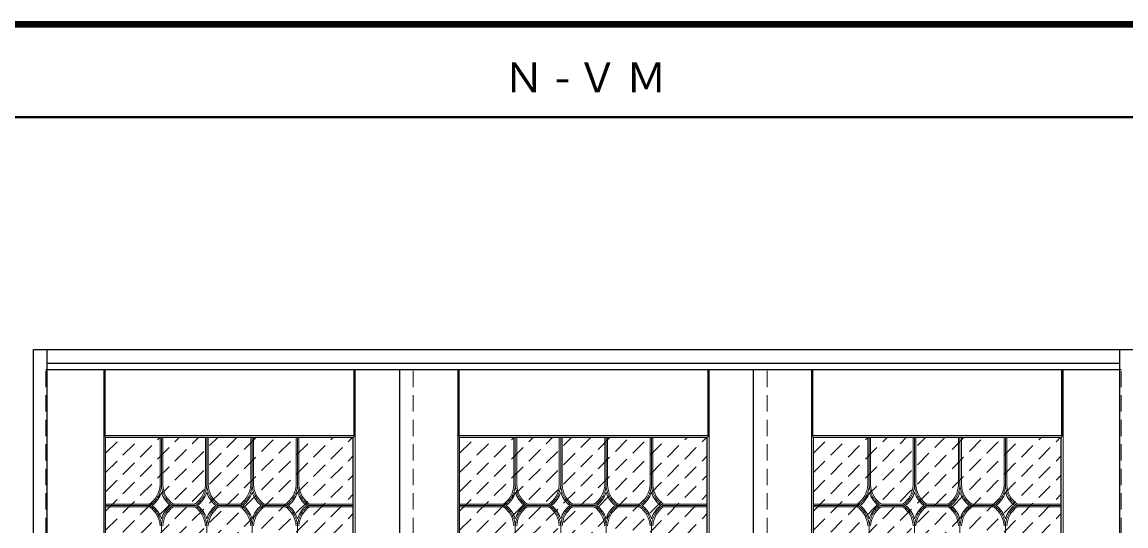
# Model space of a CAD drawing. Units: millimetres, scale not verified. Extents: x -6000 to 5700, y -4307 to 4260.
# Drawn here: x -3932 to -1499, y 3064 to 4175 of the extents above; entities that cross this region are included whole.
import ezdxf

# ---------------------------------------------------------------- set-up
doc = ezdxf.new("R2010")
doc.units = ezdxf.units.MM
doc.header["$LTSCALE"] = 30
doc.linetypes.add('CHAIN1', pattern=[8, 5, -1, 1, -1])
doc.linetypes.add('DASHED1', pattern=[1.8, 1.2, -0.6])
for name, color, linetype, lineweight in [('0-2_扉', 4, 'DASHED1', 9), ('0-3_仕上げ', 4, 'Continuous', 9), ('0-4_枠', 3, 'Continuous', 25), ('0-A_文字', 7, 'CHAIN1', 18), ('0-C_ハッチ', 4, 'DASHED1', 9), ('F-1_枠', 6, 'Continuous', 40)]:
    doc.layers.add(name, color=color, linetype=linetype, lineweight=lineweight)
doc.styles.add('ＭＳ ゴシック', font='')
doc.styles.get('ＭＳ ゴシック').set_extended_font_data('MS Gothic')

msp = doc.modelspace()

# ---------------------------------------------------------------- linework, layer by layer
at = {"layer": '0-2_扉'}
for p, q in [((-3880, 3409), (-3877, 3409)), ((-3070, 1426), (-3070, 3409)), ((-2290, 1426), (-2290, 3409)), ((-1510, 3409), (-1513, 3409))]:
    msp.add_line(p, q, dxfattribs=at)
at = {"layer": '0-2_扉', "color": 3, "linetype": 'Continuous', "lineweight": 25}
for p, q in [((-3877, 3409), (-1513, 3409)), ((-3100, 3409), (-3100, 1426)), ((-2320, 1426), (-2320, 3409))]:
    msp.add_line(p, q, dxfattribs=at)
at = {"layer": '0-2_扉'}
for points in [[(-3877, 1426), (-3880, 1426), (-3880, 3409)], [(-1513, 1426), (-1510, 1426), (-1510, 3409)]]:
    msp.add_lwpolyline(points, dxfattribs=at)
at = {"layer": '0-3_仕上げ', "color": 7, "lineweight": 18}
for p, q in [((-3752, 1426), (-3752, 3409)), ((-3750.5, 3261.5), (-3750.5, 3409)), ((-3749, 3263), (-3749, 3409)), ((-3201, 3263), (-3201, 3409)), ((-3199.5, 3261.5), (-3199.5, 3409)), ((-3198, 1426), (-3198, 3409)), ((-2972, 1426), (-2972, 3409)), ((-2970.5, 3261.5), (-2970.5, 3409)), ((-2969, 3263), (-2969, 3409)), ((-2421, 3263), (-2421, 3409)), ((-2419.5, 3261.5), (-2419.5, 3409)), ((-2418, 1426), (-2418, 3409)), ((-2192, 1426), (-2192, 3409)), ((-2190.5, 3261.5), (-2190.5, 3409)), ((-2189, 3263), (-2189, 3409)), ((-1641, 3263), (-1641, 3409)), ((-1639.5, 3261.5), (-1639.5, 3409)), ((-1638, 1426), (-1638, 3409)), ((-3749, 3263), (-3750.5, 3261.5)), ((-3748, 3259), (-3750.5, 3261.5)), ((-3201, 3263), (-3749, 3263)), ((-2969, 3263), (-2970.5, 3261.5)), ((-2968, 3259), (-2970.5, 3261.5)), ((-2421, 3263), (-2969, 3263)), ((-2189, 3263), (-2190.5, 3261.5)), ((-2188, 3259), (-2190.5, 3261.5)), ((-1641, 3263), (-2189, 3263))]:
    msp.add_line(p, q, dxfattribs=at)
at = {"layer": '0-3_仕上げ', "color": 3, "lineweight": 25}
for p, q in [((-3748, 2301), (-3748, 3259)), ((-3202, 3259), (-3748, 3259)), ((-3202, 2301), (-3202, 3259)), ((-2968, 2301), (-2968, 3259)), ((-2422, 3259), (-2968, 3259)), ((-2422, 2301), (-2422, 3259)), ((-2188, 2301), (-2188, 3259)), ((-1642, 3259), (-2188, 3259)), ((-1642, 2301), (-1642, 3259))]:
    msp.add_line(p, q, dxfattribs=at)
at = {"layer": '0-3_仕上げ'}
for p, q in [((-3628, 3154.19), (-3628, 3259)), ((-3622, 3154), (-3622, 3259)), ((-3528, 3154.1), (-3528, 3259)), ((-3522, 3154.1), (-3522, 3259)), ((-3428, 3154.1), (-3428, 3259)), ((-3422, 3154.1), (-3422, 3259)), ((-3328, 3154.1), (-3328, 3259)), ((-3322, 3154.1), (-3322, 3259)), ((-2848, 3154.19), (-2848, 3259)), ((-2842, 3154), (-2842, 3259)), ((-2748, 3154.1), (-2748, 3259)), ((-2742, 3154.1), (-2742, 3259)), ((-2648, 3154.1), (-2648, 3259)), ((-2642, 3154.1), (-2642, 3259)), ((-2548, 3154.1), (-2548, 3259)), ((-2542, 3154.1), (-2542, 3259)), ((-2068, 3154.19), (-2068, 3259)), ((-2062, 3154), (-2062, 3259)), ((-1968, 3154.1), (-1968, 3259)), ((-1962, 3154.1), (-1962, 3259)), ((-1868, 3154.1), (-1868, 3259)), ((-1862, 3154.1), (-1862, 3259)), ((-1768, 3154.1), (-1768, 3259)), ((-1762, 3154.1), (-1762, 3259)), ((-3748, 3112), (-3650.98, 3112)), ((-3748, 3106), (-3650.98, 3106)), ((-3599.03, 3112), (-3550.98, 3112)), ((-3599.03, 3106), (-3550.98, 3106)), ((-3499.03, 3112), (-3450.98, 3112)), ((-3499.03, 3106), (-3450.98, 3106)), ((-3399.03, 3112), (-3350.98, 3112)), ((-3399.03, 3106), (-3350.98, 3106)), ((-3299.03, 3112), (-3202, 3112)), ((-3299.03, 3106), (-3202, 3106)), ((-2968, 3112), (-2870.98, 3112)), ((-2968, 3106), (-2870.98, 3106)), ((-2819.03, 3112), (-2770.98, 3112)), ((-2819.03, 3106), (-2770.98, 3106)), ((-2719.03, 3112), (-2670.98, 3112)), ((-2719.03, 3106), (-2670.98, 3106)), ((-2619.03, 3112), (-2570.98, 3112)), ((-2619.03, 3106), (-2570.98, 3106)), ((-2519.03, 3112), (-2422, 3112)), ((-2519.03, 3106), (-2422, 3106)), ((-2188, 3112), (-2090.98, 3112)), ((-2188, 3106), (-2090.98, 3106)), ((-2039.03, 3112), (-1990.98, 3112)), ((-2039.03, 3106), (-1990.98, 3106)), ((-1939.03, 3112), (-1890.98, 3112)), ((-1939.03, 3106), (-1890.98, 3106)), ((-1839.03, 3112), (-1790.98, 3112)), ((-1839.03, 3106), (-1790.98, 3106)), ((-1739.03, 3112), (-1642, 3112)), ((-1739.03, 3106), (-1642, 3106))]:
    msp.add_line(p, q, dxfattribs=at)
at = {"layer": '0-3_仕上げ', "linetype": 'CHAIN1'}
for p, q in [((-3625, 3154), (-3625, 3259)), ((-3525, 3154), (-3525, 3259)), ((-3425, 3154), (-3425, 3259)), ((-3325, 3154), (-3325, 3259)), ((-2845, 3154), (-2845, 3259)), ((-2745, 3154), (-2745, 3259)), ((-2645, 3154), (-2645, 3259)), ((-2545, 3154), (-2545, 3259)), ((-2065, 3154), (-2065, 3259)), ((-1965, 3154), (-1965, 3259)), ((-1865, 3154), (-1865, 3259)), ((-1765, 3154), (-1765, 3259)), ((-3748, 3109), (-3650, 3109)), ((-3600, 3109), (-3550, 3109)), ((-3500, 3109), (-3450, 3109)), ((-3400, 3109), (-3350, 3109)), ((-3300, 3109), (-3202, 3109)), ((-2968, 3109), (-2870, 3109)), ((-2820, 3109), (-2770, 3109)), ((-2720, 3109), (-2670, 3109)), ((-2620, 3109), (-2570, 3109)), ((-2520, 3109), (-2422, 3109)), ((-2188, 3109), (-2090, 3109)), ((-2040, 3109), (-1990, 3109)), ((-1940, 3109), (-1890, 3109)), ((-1840, 3109), (-1790, 3109)), ((-1740, 3109), (-1642, 3109)), ((-3625, 2506), (-3625, 3064)), ((-3525, 2506), (-3525, 3064)), ((-3425, 2506), (-3425, 3064)), ((-3325, 2506), (-3325, 3064)), ((-2845, 2506), (-2845, 3064)), ((-2745, 2506), (-2745, 3064)), ((-2645, 2506), (-2645, 3064)), ((-2545, 2506), (-2545, 3064)), ((-2065, 2506), (-2065, 3064)), ((-1965, 2506), (-1965, 3064)), ((-1865, 2506), (-1865, 3064)), ((-1765, 2506), (-1765, 3064))]:
    msp.add_line(p, q, dxfattribs=at)
at = {"layer": '0-3_仕上げ', "color": 7, "lineweight": 18}
for points in [[(-3201, 3263), (-3199.5, 3261.5), (-3202, 3259)], [(-2421, 3263), (-2419.5, 3261.5), (-2422, 3259)], [(-1641, 3263), (-1639.5, 3261.5), (-1642, 3259)]]:
    msp.add_lwpolyline(points, dxfattribs=at)
at = {"layer": '0-3_仕上げ'}
for centre, radius, start, end in [((-3684.88, 3157.82), 57, 306.49767, 356.34853), ((-3684.88, 3157.82), 63, 309.20041, 341.88743), ((-3565.12, 3157.82), 63, 198.11257, 230.79959), ((-3565.12, 3157.82), 57, 183.65147, 233.50233), ((-3584.88, 3157.82), 57, 306.49767, 356.25364), ((-3584.88, 3157.82), 63, 309.20041, 341.88743), ((-3465.12, 3157.82), 63, 198.11257, 230.79959), ((-3465.12, 3157.82), 57, 183.65147, 233.50233), ((-3484.88, 3157.82), 57, 306.49767, 356.25364), ((-3484.88, 3157.82), 63, 309.20041, 341.88743), ((-3365.12, 3157.82), 63, 198.11257, 230.79959), ((-3365.12, 3157.82), 57, 183.65147, 233.50233), ((-3384.88, 3157.82), 57, 306.49767, 356.25364), ((-3384.88, 3157.82), 63, 309.20041, 341.88743), ((-3265.12, 3157.82), 63, 198.11257, 230.79959), ((-3265.12, 3157.82), 57, 183.65147, 233.50233), ((-2904.88, 3157.82), 57, 306.49767, 356.34853), ((-2904.88, 3157.82), 63, 309.20041, 341.88743), ((-2785.12, 3157.82), 63, 198.11257, 230.79959), ((-2785.12, 3157.82), 57, 183.65147, 233.50233), ((-2804.88, 3157.82), 57, 306.49767, 356.25364), ((-2804.88, 3157.82), 63, 309.20041, 341.88743), ((-2685.12, 3157.82), 63, 198.11257, 230.79959), ((-2685.12, 3157.82), 57, 183.65147, 233.50233), ((-2704.88, 3157.82), 57, 306.49767, 356.25364), ((-2704.88, 3157.82), 63, 309.20041, 341.88743), ((-2585.12, 3157.82), 63, 198.11257, 230.79959), ((-2585.12, 3157.82), 57, 183.65147, 233.50233), ((-2604.88, 3157.82), 57, 306.49767, 356.25364), ((-2604.88, 3157.82), 63, 309.20041, 341.88743), ((-2485.12, 3157.82), 63, 198.11257, 230.79959), ((-2485.12, 3157.82), 57, 183.65147, 233.50233), ((-2124.88, 3157.82), 57, 306.49767, 356.34853), ((-2124.88, 3157.82), 63, 309.20041, 341.88743), ((-2005.12, 3157.82), 63, 198.11257, 230.79959), ((-2005.12, 3157.82), 57, 183.65147, 233.50233), ((-2024.88, 3157.82), 57, 306.49767, 356.25364), ((-2024.88, 3157.82), 63, 309.20041, 341.88743), ((-1905.12, 3157.82), 63, 198.11257, 230.79959), ((-1905.12, 3157.82), 57, 183.65147, 233.50233), ((-1924.88, 3157.82), 57, 306.49767, 356.25364), ((-1924.88, 3157.82), 63, 309.20041, 341.88743), ((-1805.12, 3157.82), 63, 198.11257, 230.79959), ((-1805.12, 3157.82), 57, 183.65147, 233.50233), ((-1824.88, 3157.82), 57, 306.49767, 356.25364), ((-1824.88, 3157.82), 63, 309.20041, 341.88743), ((-1705.12, 3157.82), 63, 198.11257, 230.79959), ((-1705.12, 3157.82), 57, 183.65147, 233.50233), ((-3684.88, 3060.18), 57, 3.74636, 53.50233), ((-3684.88, 3060.18), 63, 18.11257, 50.79959), ((-3565.12, 3060.18), 63, 129.20041, 161.88743), ((-3565.12, 3060.18), 57, 126.49767, 176.25364), ((-3584.88, 3060.18), 57, 3.74636, 53.50233), ((-3584.88, 3060.18), 63, 18.11257, 50.79959), ((-3465.12, 3060.18), 63, 129.20041, 161.88743), ((-3465.12, 3060.18), 57, 126.49767, 176.25364), ((-3484.88, 3060.18), 57, 3.74636, 53.50233), ((-3484.88, 3060.18), 63, 18.11257, 50.79959), ((-3365.12, 3060.18), 63, 129.20041, 161.88743), ((-3365.12, 3060.18), 57, 126.49767, 176.25364), ((-3384.88, 3060.18), 57, 3.74636, 53.50233), ((-3384.88, 3060.18), 63, 18.11257, 50.79959), ((-3265.12, 3060.18), 63, 129.20041, 161.88743), ((-3265.12, 3060.18), 57, 126.49767, 176.25364), ((-2904.88, 3060.18), 57, 3.74636, 53.50233), ((-2904.88, 3060.18), 63, 18.11257, 50.79959), ((-2785.12, 3060.18), 63, 129.20041, 161.88743), ((-2785.12, 3060.18), 57, 126.49767, 176.25364), ((-2804.88, 3060.18), 57, 3.74636, 53.50233), ((-2804.88, 3060.18), 63, 18.11257, 50.79959), ((-2685.12, 3060.18), 63, 129.20041, 161.88743), ((-2685.12, 3060.18), 57, 126.49767, 176.25364), ((-2704.88, 3060.18), 57, 3.74636, 53.50233), ((-2704.88, 3060.18), 63, 18.11257, 50.79959), ((-2585.12, 3060.18), 63, 129.20041, 161.88743), ((-2585.12, 3060.18), 57, 126.49767, 176.25364), ((-2604.88, 3060.18), 57, 3.74636, 53.50233), ((-2604.88, 3060.18), 63, 18.11257, 50.79959), ((-2485.12, 3060.18), 63, 129.20041, 161.88743), ((-2485.12, 3060.18), 57, 126.49767, 176.25364), ((-2124.88, 3060.18), 57, 3.74636, 53.50233), ((-2124.88, 3060.18), 63, 18.11257, 50.79959), ((-2005.12, 3060.18), 63, 129.20041, 161.88743), ((-2005.12, 3060.18), 57, 126.49767, 176.25364), ((-2024.88, 3060.18), 57, 3.74636, 53.50233), ((-2024.88, 3060.18), 63, 18.11257, 50.79959), ((-1905.12, 3060.18), 63, 129.20041, 161.88743), ((-1905.12, 3060.18), 57, 126.49767, 176.25364), ((-1924.88, 3060.18), 57, 3.74636, 53.50233), ((-1924.88, 3060.18), 63, 18.11257, 50.79959), ((-1805.12, 3060.18), 63, 129.20041, 161.88743), ((-1805.12, 3060.18), 57, 126.49767, 176.25364), ((-1824.88, 3060.18), 57, 3.74636, 53.50233), ((-1824.88, 3060.18), 63, 18.11257, 50.79959), ((-1705.12, 3060.18), 63, 129.20041, 161.88743), ((-1705.12, 3060.18), 57, 126.49767, 176.25364)]:
    msp.add_arc(centre, radius, start, end, dxfattribs=at)
at = {"layer": '0-3_仕上げ', "linetype": 'CHAIN1'}
for centre, start, end in [((-3684.88, 3157.82), 305.54226, 356.34853), ((-3565.12, 3157.82), 183.65147, 234.45774), ((-3584.88, 3157.82), 305.54226, 356.34853), ((-3465.12, 3157.82), 183.65147, 234.45774), ((-3484.88, 3157.82), 305.54226, 356.34853), ((-3365.12, 3157.82), 183.65147, 234.45774), ((-3384.88, 3157.82), 305.54226, 356.34853), ((-3265.12, 3157.82), 183.65147, 234.45774), ((-2904.88, 3157.82), 305.54226, 356.34853), ((-2785.12, 3157.82), 183.65147, 234.45774), ((-2804.88, 3157.82), 305.54226, 356.34853), ((-2685.12, 3157.82), 183.65147, 234.45774), ((-2704.88, 3157.82), 305.54226, 356.34853), ((-2585.12, 3157.82), 183.65147, 234.45774), ((-2604.88, 3157.82), 305.54226, 356.34853), ((-2485.12, 3157.82), 183.65147, 234.45774), ((-2124.88, 3157.82), 305.54226, 356.34853), ((-2005.12, 3157.82), 183.65147, 234.45774), ((-2024.88, 3157.82), 305.54226, 356.34853), ((-1905.12, 3157.82), 183.65147, 234.45774), ((-1924.88, 3157.82), 305.54226, 356.34853), ((-1805.12, 3157.82), 183.65147, 234.45774), ((-1824.88, 3157.82), 305.54226, 356.34853), ((-1705.12, 3157.82), 183.65147, 234.45774), ((-3684.88, 3060.18), 3.65147, 54.45774), ((-3565.12, 3060.18), 125.54226, 176.34853), ((-3584.88, 3060.18), 3.65147, 54.45774), ((-3465.12, 3060.18), 125.54226, 176.34853), ((-3484.88, 3060.18), 3.65147, 54.45774), ((-3365.12, 3060.18), 125.54226, 176.34853), ((-3384.88, 3060.18), 3.65147, 54.45774), ((-3265.12, 3060.18), 125.54226, 176.34853), ((-2904.88, 3060.18), 3.65147, 54.45774), ((-2785.12, 3060.18), 125.54226, 176.34853), ((-2804.88, 3060.18), 3.65147, 54.45774), ((-2685.12, 3060.18), 125.54226, 176.34853), ((-2704.88, 3060.18), 3.65147, 54.45774), ((-2585.12, 3060.18), 125.54226, 176.34853), ((-2604.88, 3060.18), 3.65147, 54.45774), ((-2485.12, 3060.18), 125.54226, 176.34853), ((-2124.88, 3060.18), 3.65147, 54.45774), ((-2005.12, 3060.18), 125.54226, 176.34853), ((-2024.88, 3060.18), 3.65147, 54.45774), ((-1905.12, 3060.18), 125.54226, 176.34853), ((-1924.88, 3060.18), 3.65147, 54.45774), ((-1805.12, 3060.18), 125.54226, 176.34853), ((-1824.88, 3060.18), 3.65147, 54.45774), ((-1705.12, 3060.18), 125.54226, 176.34853)]:
    msp.add_arc(centre, 60, start, end, dxfattribs=at)
at = {"layer": '0-4_枠'}
for p, q in [((-3907, 3453), (-1483, 3453)), ((-3907, 1406), (-3907, 3453)), ((-3877, 1406), (-3877, 3453)), ((-1513, 1406), (-1513, 3453)), ((-3877, 3423), (-1513, 3423))]:
    msp.add_line(p, q, dxfattribs=at)
at = {"layer": '0-C_ハッチ'}
for p, q in [((-3748, 3224.06), (-3713.06, 3259)), ((-3748, 3139.21), (-3628.21, 3259)), ((-3748, 3181.63), (-3670.63, 3259)), ((-3748, 2757.37), (-3246.37, 3259)), ((-3748, 2799.79), (-3288.8, 3259)), ((-3748, 2842.22), (-3331.22, 3259)), ((-3748, 2884.65), (-3373.65, 3259)), ((-3748, 2927.07), (-3416.07, 3259)), ((-3748, 2969.5), (-3458.5, 3259)), ((-3748, 3011.93), (-3500.93, 3259)), ((-3748, 3054.35), (-3543.35, 3259)), ((-3748, 3096.78), (-3585.78, 3259)), ((-3748, 2714.94), (-3203.94, 3259)), ((-2968, 3224.06), (-2933.06, 3259)), ((-2968, 3139.21), (-2848.21, 3259)), ((-2968, 3181.63), (-2890.63, 3259)), ((-2968, 2757.37), (-2466.37, 3259)), ((-2968, 2799.79), (-2508.8, 3259)), ((-2968, 2842.22), (-2551.22, 3259)), ((-2968, 2884.65), (-2593.65, 3259)), ((-2968, 2927.07), (-2636.07, 3259)), ((-2968, 2969.5), (-2678.5, 3259)), ((-2968, 3011.93), (-2720.93, 3259)), ((-2968, 3054.35), (-2763.35, 3259)), ((-2968, 3096.78), (-2805.78, 3259)), ((-2968, 2714.94), (-2423.94, 3259)), ((-2188, 3224.06), (-2153.06, 3259)), ((-2188, 3139.21), (-2068.21, 3259)), ((-2188, 3181.63), (-2110.63, 3259)), ((-2188, 2757.37), (-1686.37, 3259)), ((-2188, 2799.79), (-1728.8, 3259)), ((-2188, 2842.22), (-1771.22, 3259)), ((-2188, 2884.65), (-1813.65, 3259)), ((-2188, 2927.07), (-1856.07, 3259)), ((-2188, 2969.5), (-1898.5, 3259)), ((-2188, 3011.93), (-1940.93, 3259)), ((-2188, 3054.35), (-1983.35, 3259)), ((-2188, 3096.78), (-2025.78, 3259)), ((-2188, 2714.94), (-1643.94, 3259)), ((-3748, 2672.52), (-3202, 3218.52)), ((-2968, 2672.52), (-2422, 3218.52)), ((-2188, 2672.52), (-1642, 3218.52)), ((-3748, 2630.09), (-3202, 3176.09)), ((-2968, 2630.09), (-2422, 3176.09)), ((-2188, 2630.09), (-1642, 3176.09)), ((-3748, 2587.66), (-3202, 3133.66)), ((-2968, 2587.66), (-2422, 3133.66)), ((-2188, 2587.66), (-1642, 3133.66)), ((-3748, 2545.24), (-3202, 3091.24)), ((-2968, 2545.24), (-2422, 3091.24)), ((-2188, 2545.24), (-1642, 3091.24))]:
    msp.add_line(p, q, dxfattribs=at)
at = {"layer": 'F-1_枠'}
for p, q in [((-6000, 4175), (5700, 4175)), ((-6000, 4170), (5700, 4170)), ((-6000, 4165), (5700, 4165)), ((-6000, 3965), (5700, 3965))]:
    msp.add_line(p, q, dxfattribs=at)

# ---------------------------------------------------------------- texts
at = {"layer": '0-A_文字', "insert": (-2871.25, 4020), "char_height": 65.98, "attachment_point": 7, "style": 'ＭＳ ゴシック'}
msp.add_mtext('\\T1.2;Ｎ-ＶＭ', dxfattribs=at)

doc.saveas('drawing.dxf')
